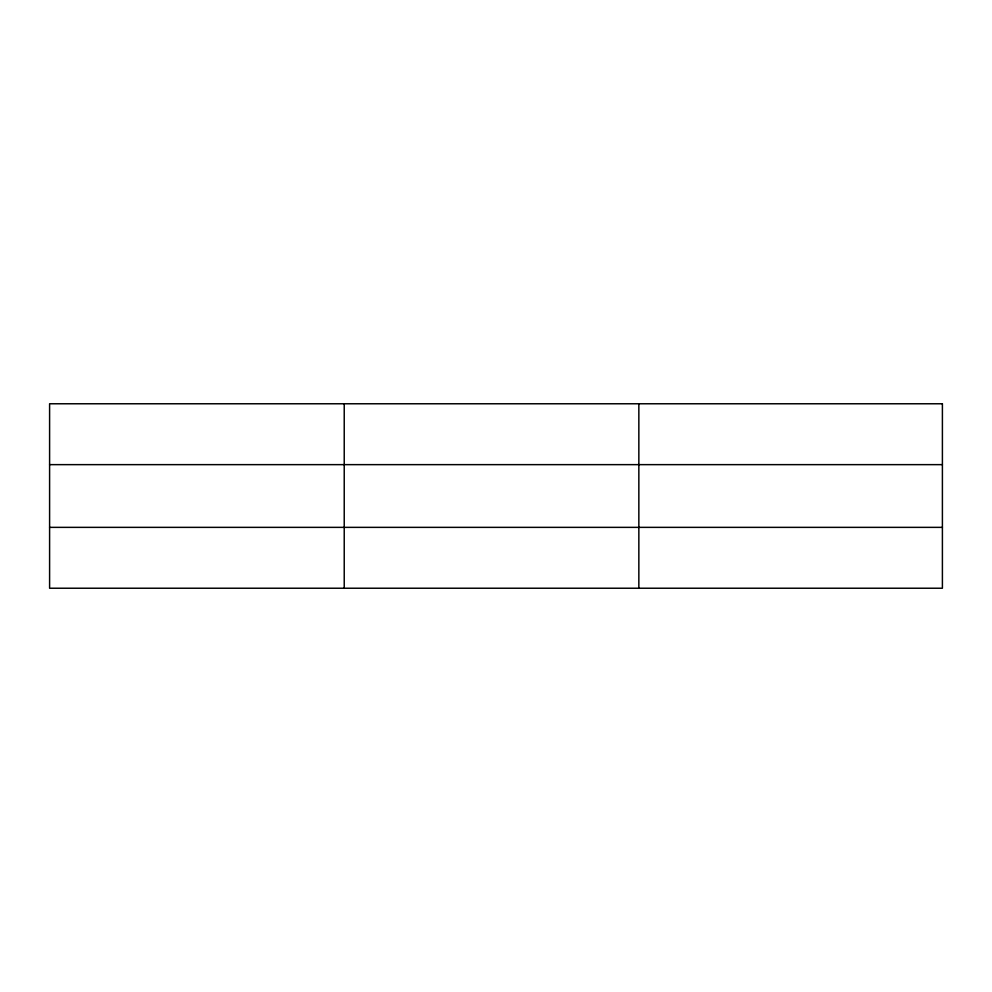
<?xml version="1.0" encoding="UTF-8"?>
<svg xmlns="http://www.w3.org/2000/svg" width="992" height="992" viewBox="0 0 992 992"><rect width="100%" height="100%" fill="white"/><g stroke="black" fill="none" stroke-linecap="round" stroke-linejoin="round"><path stroke-width="1.49" d="M344.224 403.769L344.224 588.231M638.848 403.769L638.848 588.231M49.6 464.64L942.4 464.64M49.6 527.36L942.4 527.36M942.4 403.769L942.4 588.231L49.6 588.231L49.6 403.769L942.4 403.769"/></g></svg>
